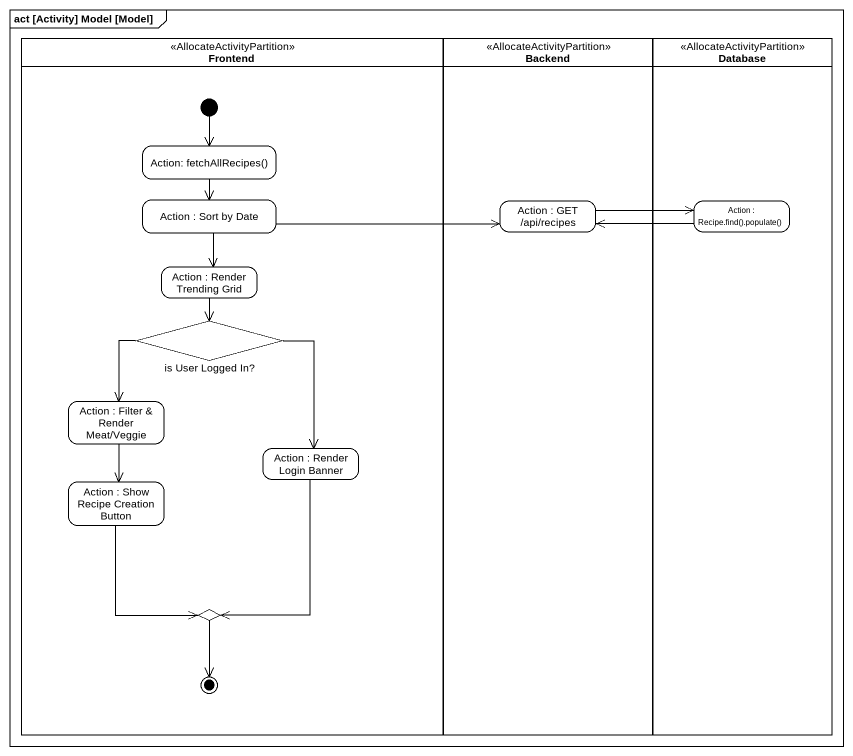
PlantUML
@startuml
mainframe act [Activity] Model [Model]
hide empty description
state Frontend <<AllocateActivityPartition>> {
  state "Action: fetchAllRecipes()" as Action_fetchAllRecipes
  state "Action : Sort by Date" as Action_
  state "Action : Render Trending Grid" as Action__4
  state "is User Logged In?" as is_User_Logged_In <<choice>>
  state "Action : Filter & Render Meat/Veggie" as Action__5
  state "Action : Render Login Banner" as Action__6
  state "Action : Show Recipe Creation Button" as Action__7
  state choice1 <<choice>>
  [*] --> Action_fetchAllRecipes
  choice1 --> [*]
}
state Backend <<AllocateActivityPartition>> {
  state "Action : GET /api/recipes" as Action__2
}
state "Database" as Database_ <<AllocateActivityPartition>> {
  state "Action : Recipe.find().populate()" as Action__3
}
Action_fetchAllRecipes --> Action_
Action_ -right-> Action__2
Action_ --> Action__4
Action__2 -right-> Action__3
Action__3 -left-> Action__2
Action__4 --> is_User_Logged_In
is_User_Logged_In --> Action__5
is_User_Logged_In --> Action__6
Action__5 --> Action__7
Action__6 --> choice1
Action__7 --> choice1
@enduml
